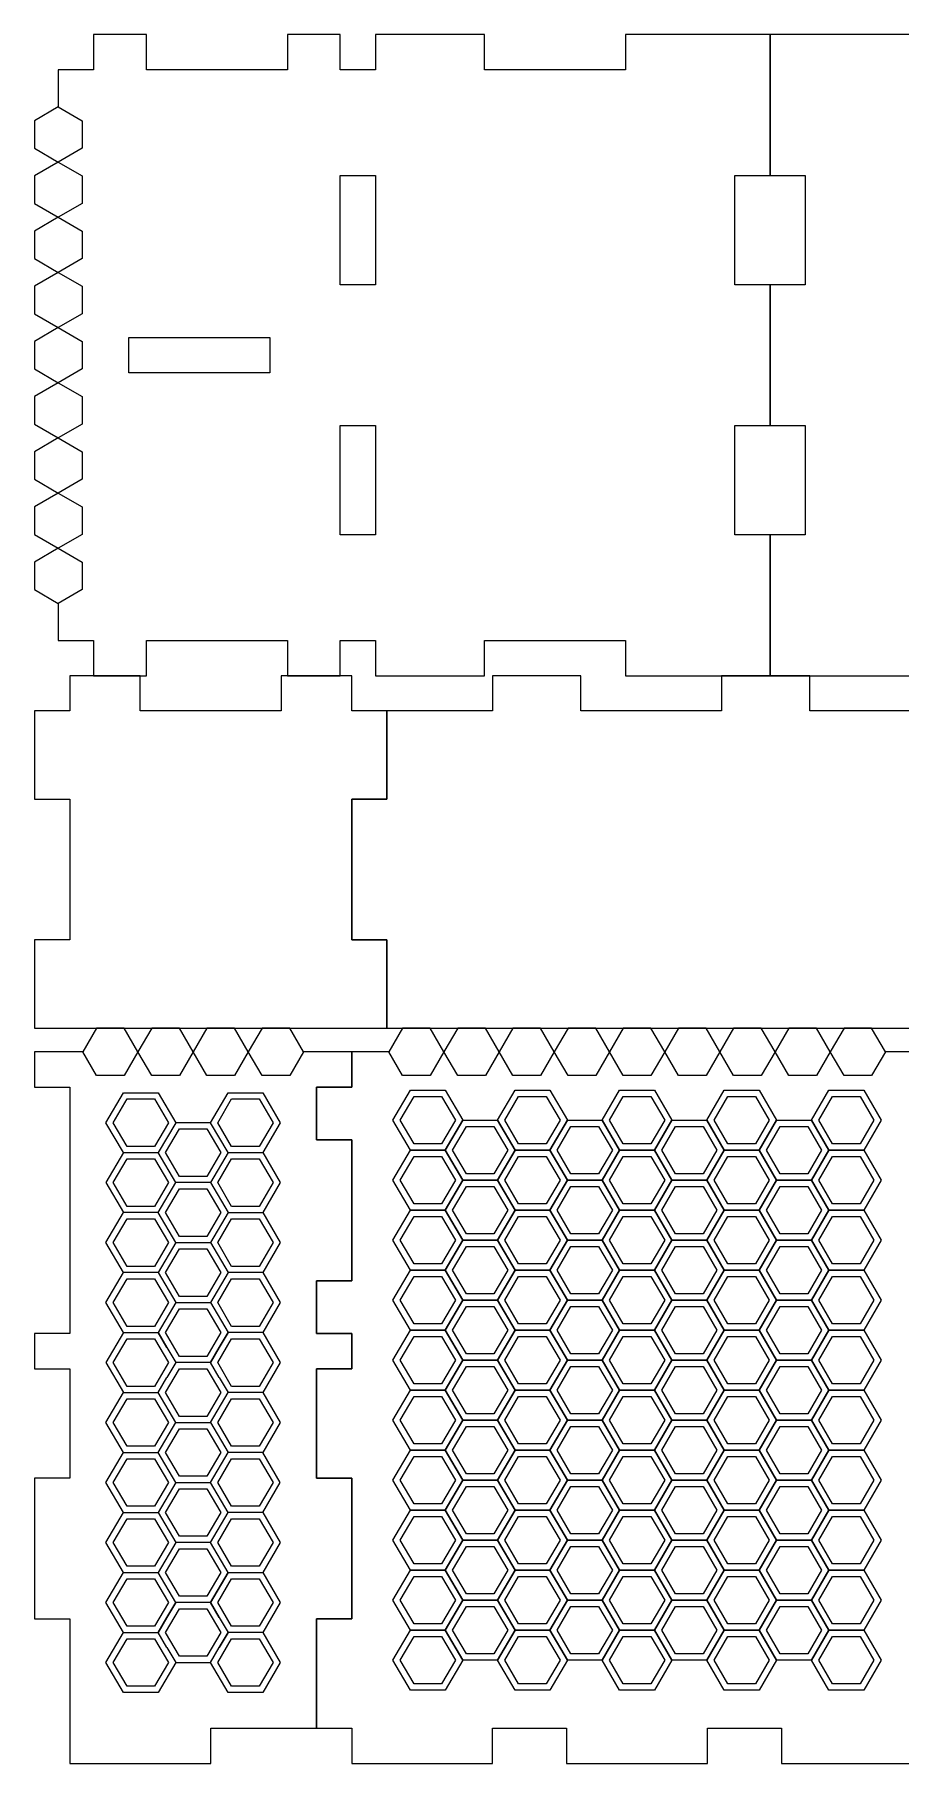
# Model space of a CAD drawing. Extents: x 1003 to 2399, y 479 to 1221.
# Drawn here: x 1003 to 1351, y 498 to 1193 of the extents above; entities that cross this region are included whole.
import ezdxf

# ---------------------------------------------------------------- set-up
doc = ezdxf.new("R2010")
doc.units = 0
doc.layers.add('A0127_Printing', color=7, linetype='CONTINUOUS')

msp = doc.modelspace()

# ---------------------------------------------------------------- linework, layer by layer
at = {"layer": 'A0127_Printing', "color": 1}
for points in [[(1047.493974, 1193.12397), (1026.233974, 1193.12397), (1026.233974, 1178.950971), (1012.060975, 1178.950971), (1012.060975, 1164.030971), (1002.514975, 1158.481971), (1002.514975, 1147.383971), (1012.060975, 1141.834971), (1012.060975, 1141.833971), (1002.514975, 1136.285972), (1002.514975, 1125.186972), (1012.060975, 1119.637972), (1012.060975, 1119.637972), (1002.514975, 1114.088972), (1002.514975, 1102.990972), (1012.060975, 1097.441973), (1012.060975, 1097.441973), (1002.514975, 1091.892973), (1002.514975, 1080.794973), (1012.060975, 1075.245973), (1012.060975, 1075.245973), (1002.514975, 1069.697973), (1002.514975, 1058.598974), (1012.060975, 1053.049974), (1012.060975, 1053.049974), (1002.514975, 1047.500974), (1002.514975, 1036.402974), (1012.060975, 1030.853974), (1012.060975, 1030.853974), (1002.514975, 1025.304974), (1002.514975, 1014.206975), (1012.060975, 1008.657975), (1012.060975, 1008.657975), (1002.514975, 1003.108975), (1002.514975, 992.009975), (1012.060975, 986.460975), (1012.060975, 986.460975), (1002.514975, 980.911975), (1002.514975, 969.813976), (1012.060975, 964.264976), (1012.060975, 949.344976), (1026.233974, 949.344976), (1026.233974, 935.171977), (1047.493974, 935.171977), (1047.493974, 949.344976), (1104.186972, 949.344976), (1104.186972, 935.171977), (1125.445972, 935.171977), (1125.445972, 949.344976), (1139.619972, 949.344976), (1139.619972, 935.171977), (1183.55697, 935.171977), (1183.55697, 949.344976), (1240.249969, 949.344976), (1240.249969, 935.171977), (1298.359968, 935.171977), (1298.359968, 991.864975), (1284.186968, 991.864975), (1284.186968, 1035.801974), (1298.359968, 1035.801974), (1298.359968, 1092.494973), (1284.186968, 1092.494973), (1284.186968, 1136.431972), (1298.359968, 1136.431972), (1298.359968, 1193.12497), (1240.249969, 1193.12497), (1240.249969, 1178.951971), (1183.55697, 1178.951971), (1183.55697, 1193.12497), (1139.619972, 1193.12497), (1139.619972, 1178.951971), (1125.445972, 1178.951971), (1125.445972, 1193.12497), (1104.186972, 1193.12497), (1104.186972, 1178.951971), (1047.493974, 1178.951971), (1047.493974, 1193.12497)], [(1139.619972, 1092.493973), (1125.446972, 1092.493973), (1125.446972, 1136.430972), (1139.619972, 1136.430972)], [(1097.099973, 1057.058974), (1040.406974, 1057.058974), (1040.406974, 1071.231973), (1097.099973, 1071.231973)], [(1139.619972, 991.863975), (1125.446972, 991.863975), (1125.446972, 1035.800974), (1139.619972, 1035.800974)], [(1002.515075, 828.871879), (1002.515075, 793.43888), (1144.247071, 793.43888), (1144.247071, 828.871879), (1130.074072, 828.871879), (1130.074072, 885.564878), (1144.247071, 885.564878), (1144.247071, 920.997877), (1130.074072, 920.997877), (1130.074072, 935.170877), (1101.728072, 935.170877), (1101.728072, 920.997877), (1045.035074, 920.997877), (1045.035074, 935.170877), (1016.688075, 935.170877), (1016.688075, 920.997877), (1002.515075, 920.997877), (1002.515075, 885.564878), (1016.688075, 885.564878), (1016.688075, 828.871879)], [(1144.247371, 828.871879), (1144.247371, 793.43888), (1356.845366, 793.43888), (1356.845366, 828.871879), (1371.019366, 828.871879), (1371.019366, 885.564878), (1356.845366, 885.564878), (1356.845366, 920.997877), (1314.326367, 920.997877), (1314.326367, 935.170877), (1278.893368, 935.170877), (1278.893368, 920.997877), (1222.200369, 920.997877), (1222.200369, 935.170877), (1186.76737, 935.170877), (1186.76737, 920.997877), (1144.247371, 920.997877), (1144.247371, 885.564878), (1130.074372, 885.564878), (1130.074372, 828.871879)], [(1130.074072, 769.719981), (1130.074072, 783.89298), (1110.687072, 783.89298), (1105.138072, 793.43898), (1094.040073, 793.43898), (1088.491073, 783.89298), (1082.942073, 793.43898), (1071.844073, 793.43898), (1066.294073, 783.89298), (1060.746073, 793.43898), (1049.647074, 793.43898), (1044.098074, 783.89298), (1038.549074, 793.43898), (1027.451074, 793.43898), (1021.902074, 783.89298), (1002.515075, 783.89298), (1002.515075, 769.719981), (1016.688075, 769.719981), (1016.688075, 670.506983), (1002.515075, 670.506983), (1002.515075, 656.333984), (1016.688075, 656.333984), (1016.688075, 612.396985), (1002.515075, 612.396985), (1002.515075, 555.703986), (1016.688075, 555.703986), (1016.688075, 497.593988), (1073.381073, 497.593988), (1073.381073, 511.766987), (1115.901072, 511.766987), (1115.901072, 555.703986), (1130.074072, 555.703986), (1130.074072, 612.396985), (1115.901072, 612.396985), (1115.901072, 656.333984), (1130.074072, 656.333984), (1130.074072, 670.506983), (1115.901072, 670.506983), (1115.901072, 691.766983), (1130.074072, 691.766983), (1130.074072, 748.459981), (1115.901072, 748.459981), (1115.901072, 769.719981)], [(1166.250371, 765.911981), (1171.799371, 756.365981), (1166.250371, 746.820981), (1155.152371, 746.820981), (1149.603371, 756.365981), (1155.152371, 765.911981)], [(1208.33847, 765.911981), (1213.88747, 756.365981), (1208.33847, 746.820981), (1197.24047, 746.820981), (1191.69147, 756.365981), (1197.24047, 765.911981)], [(1250.426469, 765.911981), (1255.975469, 756.365981), (1250.426469, 746.820981), (1239.328469, 746.820981), (1233.779469, 756.365981), (1239.328469, 765.911981)], [(1292.514568, 765.911981), (1298.063568, 756.365981), (1292.514568, 746.820981), (1281.416568, 746.820981), (1275.867568, 756.365981), (1281.416568, 765.911981)], [(1334.602767, 765.911981), (1340.151766, 756.365981), (1334.602767, 746.820981), (1323.504767, 746.820981), (1317.955767, 756.365981), (1323.504767, 765.911981)], [(1034.152474, 755.375081), (1039.701474, 764.921081), (1050.799474, 764.921081), (1056.348474, 755.375081), (1050.799474, 745.829081), (1039.701474, 745.829081)], [(1098.436873, 755.375081), (1092.887873, 745.829081), (1081.789873, 745.829081), (1076.240873, 755.375081), (1081.789873, 764.921081), (1092.887873, 764.921081)], [(1071.843773, 752.854081), (1077.392773, 743.308081), (1071.843773, 733.763082), (1060.745773, 733.763082), (1055.196774, 743.308081), (1060.745773, 752.854081)], [(1187.29437, 753.845481), (1192.84337, 744.299481), (1187.29437, 734.754482), (1176.196371, 734.754482), (1170.647371, 744.299481), (1176.196371, 753.845481)], [(1229.382569, 753.845481), (1234.931569, 744.299481), (1229.382569, 734.754482), (1218.28457, 734.754482), (1212.73557, 744.299481), (1218.28457, 753.845481)], [(1271.470568, 753.845481), (1277.019568, 744.299481), (1271.470568, 734.754482), (1260.372568, 734.754482), (1254.823569, 744.299481), (1260.372568, 753.845481)], [(1313.558667, 753.845481), (1319.107667, 744.299481), (1313.558667, 734.754482), (1302.460667, 734.754482), (1296.911668, 744.299481), (1302.460667, 753.845481)], [(1034.152474, 731.242082), (1039.701474, 740.788081), (1050.799474, 740.788081), (1056.348474, 731.242082), (1050.799474, 721.696082), (1039.701474, 721.696082)], [(1098.436873, 731.242082), (1092.887873, 721.696082), (1081.789873, 721.696082), (1076.240873, 731.242082), (1081.789873, 740.788081), (1092.887873, 740.788081)], [(1166.250371, 741.779081), (1171.799371, 732.233082), (1166.250371, 722.688082), (1155.152371, 722.688082), (1149.603371, 732.233082), (1155.152371, 741.779081)], [(1208.33847, 741.779081), (1213.88747, 732.233082), (1208.33847, 722.688082), (1197.24047, 722.688082), (1191.69147, 732.233082), (1197.24047, 741.779081)], [(1250.426469, 741.779081), (1255.975469, 732.233082), (1250.426469, 722.688082), (1239.328469, 722.688082), (1233.779469, 732.233082), (1239.328469, 741.779081)], [(1292.514568, 741.779081), (1298.063568, 732.233082), (1292.514568, 722.688082), (1281.416568, 722.688082), (1275.867568, 732.233082), (1281.416568, 741.779081)], [(1334.602767, 741.779081), (1340.151766, 732.233082), (1334.602767, 722.688082), (1323.504767, 722.688082), (1317.955767, 732.233082), (1323.504767, 741.779081)], [(1060.745373, 709.630082), (1055.196374, 719.176082), (1060.745373, 728.721082), (1071.843373, 728.721082), (1077.392373, 719.176082), (1071.843373, 709.630082)], [(1187.29437, 729.712582), (1192.84337, 720.166582), (1187.29437, 710.621582), (1176.196371, 710.621582), (1170.647371, 720.166582), (1176.196371, 729.712582)], [(1229.382569, 729.712582), (1234.931569, 720.166582), (1229.382569, 710.621582), (1218.28457, 710.621582), (1212.73557, 720.166582), (1218.28457, 729.712582)], [(1271.470568, 729.712582), (1277.019568, 720.166582), (1271.470568, 710.621582), (1260.372568, 710.621582), (1254.823569, 720.166582), (1260.372568, 729.712582)], [(1313.558667, 729.712582), (1319.107667, 720.166582), (1313.558667, 710.621582), (1302.460667, 710.621582), (1296.911668, 720.166582), (1302.460667, 729.712582)], [(1034.152474, 707.109182), (1039.701474, 716.655182), (1050.799474, 716.655182), (1056.348474, 707.109182), (1050.799474, 697.563183), (1039.701474, 697.563183)], [(1098.436873, 707.109182), (1092.887873, 697.563183), (1081.789873, 697.563183), (1076.240873, 707.109182), (1081.789873, 716.655182), (1092.887873, 716.655182)], [(1166.250371, 717.646082), (1171.799371, 708.100082), (1166.250371, 698.555083), (1155.152371, 698.555083), (1149.603371, 708.100082), (1155.152371, 717.646082)], [(1208.33847, 717.646082), (1213.88747, 708.100082), (1208.33847, 698.555083), (1197.24047, 698.555083), (1191.69147, 708.100082), (1197.24047, 717.646082)], [(1250.426469, 717.646082), (1255.975469, 708.100082), (1250.426469, 698.555083), (1239.328469, 698.555083), (1233.779469, 708.100082), (1239.328469, 717.646082)], [(1292.514568, 717.646082), (1298.063568, 708.100082), (1292.514568, 698.555083), (1281.416568, 698.555083), (1275.867568, 708.100082), (1281.416568, 717.646082)], [(1334.602767, 717.646082), (1340.151766, 708.100082), (1334.602767, 698.555083), (1323.504767, 698.555083), (1317.955767, 708.100082), (1323.504767, 717.646082)], [(1060.745373, 685.497183), (1055.196374, 695.043183), (1060.745373, 704.588182), (1071.843373, 704.588182), (1077.392373, 695.043183), (1071.843373, 685.497183)], [(1187.29437, 705.579682), (1192.84337, 696.033683), (1187.29437, 686.488683), (1176.196371, 686.488683), (1170.647371, 696.033683), (1176.196371, 705.579682)], [(1229.382569, 705.579682), (1234.931569, 696.033683), (1229.382569, 686.488683), (1218.28457, 686.488683), (1212.73557, 696.033683), (1218.28457, 705.579682)], [(1271.470568, 705.579682), (1277.019568, 696.033683), (1271.470568, 686.488683), (1260.372568, 686.488683), (1254.823569, 696.033683), (1260.372568, 705.579682)], [(1313.558667, 705.579682), (1319.107667, 696.033683), (1313.558667, 686.488683), (1302.460667, 686.488683), (1296.911668, 696.033683), (1302.460667, 705.579682)], [(1034.152474, 682.976283), (1039.701474, 692.522283), (1050.799474, 692.522283), (1056.348474, 682.976283), (1050.799474, 673.430283), (1039.701474, 673.430283)], [(1098.436873, 682.976283), (1092.887873, 673.430283), (1081.789873, 673.430283), (1076.240873, 682.976283), (1081.789873, 692.522283), (1092.887873, 692.522283)], [(1166.250371, 693.513183), (1171.799371, 683.967183), (1166.250371, 674.422183), (1155.152371, 674.422183), (1149.603371, 683.967183), (1155.152371, 693.513183)], [(1208.33847, 693.513183), (1213.88747, 683.967183), (1208.33847, 674.422183), (1197.24047, 674.422183), (1191.69147, 683.967183), (1197.24047, 693.513183)], [(1250.426469, 693.513183), (1255.975469, 683.967183), (1250.426469, 674.422183), (1239.328469, 674.422183), (1233.779469, 683.967183), (1239.328469, 693.513183)], [(1292.514568, 693.513183), (1298.063568, 683.967183), (1292.514568, 674.422183), (1281.416568, 674.422183), (1275.867568, 683.967183), (1281.416568, 693.513183)], [(1334.602767, 693.513183), (1340.151766, 683.967183), (1334.602767, 674.422183), (1323.504767, 674.422183), (1317.955767, 683.967183), (1323.504767, 693.513183)], [(1060.745373, 661.364283), (1055.196374, 670.910283), (1060.745373, 680.455283), (1071.843373, 680.455283), (1077.392373, 670.910283), (1071.843373, 661.364283)], [(1187.29437, 681.446683), (1192.84337, 671.900683), (1187.29437, 662.355683), (1176.196371, 662.355683), (1170.647371, 671.900683), (1176.196371, 681.446683)], [(1229.382569, 681.446683), (1234.931569, 671.900683), (1229.382569, 662.355683), (1218.28457, 662.355683), (1212.73557, 671.900683), (1218.28457, 681.446683)], [(1271.470568, 681.446683), (1277.019568, 671.900683), (1271.470568, 662.355683), (1260.372568, 662.355683), (1254.823569, 671.900683), (1260.372568, 681.446683)], [(1313.558667, 681.446683), (1319.107667, 671.900683), (1313.558667, 662.355683), (1302.460667, 662.355683), (1296.911668, 671.900683), (1302.460667, 681.446683)], [(1034.152474, 658.843284), (1039.701474, 668.389283), (1050.799474, 668.389283), (1056.348474, 658.843284), (1050.799474, 649.297284), (1039.701474, 649.297284)], [(1098.436873, 658.843284), (1092.887873, 649.297284), (1081.789873, 649.297284), (1076.240873, 658.843284), (1081.789873, 668.389283), (1092.887873, 668.389283)], [(1166.250371, 669.380283), (1171.799371, 659.834284), (1166.250371, 650.289284), (1155.152371, 650.289284), (1149.603371, 659.834284), (1155.152371, 669.380283)], [(1208.33847, 669.380283), (1213.88747, 659.834284), (1208.33847, 650.289284), (1197.24047, 650.289284), (1191.69147, 659.834284), (1197.24047, 669.380283)], [(1250.426469, 669.380283), (1255.975469, 659.834284), (1250.426469, 650.289284), (1239.328469, 650.289284), (1233.779469, 659.834284), (1239.328469, 669.380283)], [(1292.514568, 669.380283), (1298.063568, 659.834284), (1292.514568, 650.289284), (1281.416568, 650.289284), (1275.867568, 659.834284), (1281.416568, 669.380283)], [(1334.602767, 669.380283), (1340.151766, 659.834284), (1334.602767, 650.289284), (1323.504767, 650.289284), (1317.955767, 659.834284), (1323.504767, 669.380283)], [(1060.745373, 637.231284), (1055.196374, 646.777284), (1060.745373, 656.322284), (1071.843373, 656.322284), (1077.392373, 646.777284), (1071.843373, 637.231284)], [(1187.29437, 657.313784), (1192.84337, 647.767784), (1187.29437, 638.222784), (1176.196371, 638.222784), (1170.647371, 647.767784), (1176.196371, 657.313784)], [(1229.382569, 657.313784), (1234.931569, 647.767784), (1229.382569, 638.222784), (1218.28457, 638.222784), (1212.73557, 647.767784), (1218.28457, 657.313784)], [(1271.470568, 657.313784), (1277.019568, 647.767784), (1271.470568, 638.222784), (1260.372568, 638.222784), (1254.823569, 647.767784), (1260.372568, 657.313784)], [(1313.558667, 657.313784), (1319.107667, 647.767784), (1313.558667, 638.222784), (1302.460667, 638.222784), (1296.911668, 647.767784), (1302.460667, 657.313784)], [(1034.152474, 634.710384), (1039.701474, 644.256384), (1050.799474, 644.256384), (1056.348474, 634.710384), (1050.799474, 625.164384), (1039.701474, 625.164384)], [(1098.436873, 634.710384), (1092.887873, 625.164384), (1081.789873, 625.164384), (1076.240873, 634.710384), (1081.789873, 644.256384), (1092.887873, 644.256384)], [(1166.250371, 645.247384), (1171.799371, 635.701384), (1166.250371, 626.156384), (1155.152371, 626.156384), (1149.603371, 635.701384), (1155.152371, 645.247384)], [(1208.33847, 645.247384), (1213.88747, 635.701384), (1208.33847, 626.156384), (1197.24047, 626.156384), (1191.69147, 635.701384), (1197.24047, 645.247384)], [(1250.426469, 645.247384), (1255.975469, 635.701384), (1250.426469, 626.156384), (1239.328469, 626.156384), (1233.779469, 635.701384), (1239.328469, 645.247384)], [(1292.514568, 645.247384), (1298.063568, 635.701384), (1292.514568, 626.156384), (1281.416568, 626.156384), (1275.867568, 635.701384), (1281.416568, 645.247384)], [(1334.602767, 645.247384), (1340.151766, 635.701384), (1334.602767, 626.156384), (1323.504767, 626.156384), (1317.955767, 635.701384), (1323.504767, 645.247384)], [(1187.29437, 633.180884), (1192.84337, 623.634884), (1187.29437, 614.089885), (1176.196371, 614.089885), (1170.647371, 623.634884), (1176.196371, 633.180884)], [(1229.382569, 633.180884), (1234.931569, 623.634884), (1229.382569, 614.089885), (1218.28457, 614.089885), (1212.73557, 623.634884), (1218.28457, 633.180884)], [(1271.470568, 633.180884), (1277.019568, 623.634884), (1271.470568, 614.089885), (1260.372568, 614.089885), (1254.823569, 623.634884), (1260.372568, 633.180884)], [(1313.558667, 633.180884), (1319.107667, 623.634884), (1313.558667, 614.089885), (1302.460667, 614.089885), (1296.911668, 623.634884), (1302.460667, 633.180884)], [(1060.745373, 613.098385), (1055.196374, 622.644384), (1060.745373, 632.189384), (1071.843373, 632.189384), (1077.392373, 622.644384), (1071.843373, 613.098385)], [(1034.152474, 610.577485), (1039.701474, 620.123484), (1050.799474, 620.123484), (1056.348474, 610.577485), (1050.799474, 601.031485), (1039.701474, 601.031485)], [(1098.436873, 610.577485), (1092.887873, 601.031485), (1081.789873, 601.031485), (1076.240873, 610.577485), (1081.789873, 620.123484), (1092.887873, 620.123484)], [(1166.250371, 621.114384), (1171.799371, 611.568385), (1166.250371, 602.023385), (1155.152371, 602.023385), (1149.603371, 611.568385), (1155.152371, 621.114384)], [(1208.33847, 621.114384), (1213.88747, 611.568385), (1208.33847, 602.023385), (1197.24047, 602.023385), (1191.69147, 611.568385), (1197.24047, 621.114384)], [(1250.426469, 621.114384), (1255.975469, 611.568385), (1250.426469, 602.023385), (1239.328469, 602.023385), (1233.779469, 611.568385), (1239.328469, 621.114384)], [(1292.514568, 621.114384), (1298.063568, 611.568385), (1292.514568, 602.023385), (1281.416568, 602.023385), (1275.867568, 611.568385), (1281.416568, 621.114384)], [(1334.602767, 621.114384), (1340.151766, 611.568385), (1334.602767, 602.023385), (1323.504767, 602.023385), (1317.955767, 611.568385), (1323.504767, 621.114384)], [(1060.745373, 588.965485), (1055.196374, 598.511485), (1060.745373, 608.056485), (1071.843373, 608.056485), (1077.392373, 598.511485), (1071.843373, 588.965485)], [(1187.29437, 609.047985), (1192.84337, 599.501985), (1187.29437, 589.956985), (1176.196371, 589.956985), (1170.647371, 599.501985), (1176.196371, 609.047985)], [(1229.382569, 609.047985), (1234.931569, 599.501985), (1229.382569, 589.956985), (1218.28457, 589.956985), (1212.73557, 599.501985), (1218.28457, 609.047985)], [(1271.470568, 609.047985), (1277.019568, 599.501985), (1271.470568, 589.956985), (1260.372568, 589.956985), (1254.823569, 599.501985), (1260.372568, 609.047985)], [(1313.558667, 609.047985), (1319.107667, 599.501985), (1313.558667, 589.956985), (1302.460667, 589.956985), (1296.911668, 599.501985), (1302.460667, 609.047985)], [(1034.152474, 586.444585), (1039.701474, 595.990585), (1050.799474, 595.990585), (1056.348474, 586.444585), (1050.799474, 576.898586), (1039.701474, 576.898586)], [(1098.436873, 586.444585), (1092.887873, 576.898586), (1081.789873, 576.898586), (1076.240873, 586.444585), (1081.789873, 595.990585), (1092.887873, 595.990585)], [(1166.250371, 596.981485), (1171.799371, 587.435485), (1166.250371, 577.890486), (1155.152371, 577.890486), (1149.603371, 587.435485), (1155.152371, 596.981485)], [(1208.33847, 596.981485), (1213.88747, 587.435485), (1208.33847, 577.890486), (1197.24047, 577.890486), (1191.69147, 587.435485), (1197.24047, 596.981485)], [(1250.426469, 596.981485), (1255.975469, 587.435485), (1250.426469, 577.890486), (1239.328469, 577.890486), (1233.779469, 587.435485), (1239.328469, 596.981485)], [(1292.514568, 596.981485), (1298.063568, 587.435485), (1292.514568, 577.890486), (1281.416568, 577.890486), (1275.867568, 587.435485), (1281.416568, 596.981485)], [(1334.602767, 596.981485), (1340.151766, 587.435485), (1334.602767, 577.890486), (1323.504767, 577.890486), (1317.955767, 587.435485), (1323.504767, 596.981485)], [(1187.29437, 584.914985), (1192.84337, 575.368986), (1187.29437, 565.823986), (1176.196371, 565.823986), (1170.647371, 575.368986), (1176.196371, 584.914985)], [(1229.382569, 584.914985), (1234.931569, 575.368986), (1229.382569, 565.823986), (1218.28457, 565.823986), (1212.73557, 575.368986), (1218.28457, 584.914985)], [(1271.470568, 584.914985), (1277.019568, 575.368986), (1271.470568, 565.823986), (1260.372568, 565.823986), (1254.823569, 575.368986), (1260.372568, 584.914985)], [(1313.558667, 584.914985), (1319.107667, 575.368986), (1313.558667, 565.823986), (1302.460667, 565.823986), (1296.911668, 575.368986), (1302.460667, 584.914985)], [(1060.745373, 583.923685), (1071.843373, 583.923685), (1077.392373, 574.377686), (1071.843373, 564.832686), (1060.745373, 564.832686), (1055.196374, 574.377686)], [(1034.152474, 562.311586), (1039.701474, 571.857586), (1050.799474, 571.857586), (1056.348474, 562.311586), (1050.799474, 552.765586), (1039.701474, 552.765586)], [(1098.436873, 562.311586), (1092.887873, 552.765586), (1081.789873, 552.765586), (1076.240873, 562.311586), (1081.789873, 571.857586), (1092.887873, 571.857586)], [(1166.250371, 572.848586), (1171.799371, 563.302586), (1166.250371, 553.757586), (1155.152371, 553.757586), (1149.603371, 563.302586), (1155.152371, 572.848586)], [(1208.33847, 572.848586), (1213.88747, 563.302586), (1208.33847, 553.757586), (1197.24047, 553.757586), (1191.69147, 563.302586), (1197.24047, 572.848586)], [(1250.426469, 572.848586), (1255.975469, 563.302586), (1250.426469, 553.757586), (1239.328469, 553.757586), (1233.779469, 563.302586), (1239.328469, 572.848586)], [(1292.514568, 572.848586), (1298.063568, 563.302586), (1292.514568, 553.757586), (1281.416568, 553.757586), (1275.867568, 563.302586), (1281.416568, 572.848586)], [(1334.602767, 572.848586), (1340.151766, 563.302586), (1334.602767, 553.757586), (1323.504767, 553.757586), (1317.955767, 563.302586), (1323.504767, 572.848586)], [(1060.745373, 540.699586), (1055.196374, 550.245586), (1060.745373, 559.790586), (1071.843373, 559.790586), (1077.392373, 550.245586), (1071.843373, 540.699586)], [(1187.29437, 560.782086), (1192.84337, 551.236086), (1187.29437, 541.691086), (1176.196371, 541.691086), (1170.647371, 551.236086), (1176.196371, 560.782086)], [(1229.382569, 560.782086), (1234.931569, 551.236086), (1229.382569, 541.691086), (1218.28457, 541.691086), (1212.73557, 551.236086), (1218.28457, 560.782086)], [(1271.470568, 560.782086), (1277.019568, 551.236086), (1271.470568, 541.691086), (1260.372568, 541.691086), (1254.823569, 551.236086), (1260.372568, 560.782086)], [(1313.558667, 560.782086), (1319.107667, 551.236086), (1313.558667, 541.691086), (1302.460667, 541.691086), (1296.911668, 551.236086), (1302.460667, 560.782086)], [(1034.152474, 538.178687), (1039.701474, 547.724686), (1050.799474, 547.724686), (1056.348474, 538.178687), (1050.799474, 528.632687), (1039.701474, 528.632687)], [(1076.240573, 538.178687), (1081.789573, 547.724686), (1092.887573, 547.724686), (1098.436573, 538.178687), (1092.887573, 528.632687), (1081.789573, 528.632687)], [(1166.250371, 548.715686), (1171.799371, 539.169687), (1166.250371, 529.624687), (1155.152371, 529.624687), (1149.603371, 539.169687), (1155.152371, 548.715686)], [(1208.33847, 548.715686), (1213.88747, 539.169687), (1208.33847, 529.624687), (1197.24047, 529.624687), (1191.69147, 539.169687), (1197.24047, 548.715686)], [(1250.426469, 548.715686), (1255.975469, 539.169687), (1250.426469, 529.624687), (1239.328469, 529.624687), (1233.779469, 539.169687), (1239.328469, 548.715686)], [(1292.514568, 548.715686), (1298.063568, 539.169687), (1292.514568, 529.624687), (1281.416568, 529.624687), (1275.867568, 539.169687), (1281.416568, 548.715686)], [(1334.602767, 548.715686), (1340.151766, 539.169687), (1334.602767, 529.624687), (1323.504767, 529.624687), (1317.955767, 539.169687), (1323.504767, 548.715686)]]:
    msp.add_lwpolyline(points, close=True, dxfattribs=at)
for points in [[(1356.469966, 1193.12297), (1298.359968, 1193.12297), (1298.359968, 1136.429972), (1312.532967, 1136.429972), (1312.532967, 1092.492973), (1298.359968, 1092.492973), (1298.359968, 1035.799974), (1312.532967, 1035.799974), (1312.532967, 991.862975), (1298.359968, 991.862975), (1298.359968, 935.169977), (1356.469966, 935.169977)], [(1359.680566, 783.89318), (1344.760566, 783.89318), (1339.211567, 793.43918), (1328.113567, 793.43918), (1322.564567, 783.89318), (1317.015567, 793.43918), (1305.916567, 793.43918), (1300.367567, 783.89318), (1294.818568, 793.43918), (1283.720568, 793.43918), (1278.171568, 783.89318), (1272.622568, 793.43918), (1261.524568, 793.43918), (1255.975569, 783.89318), (1250.426569, 793.43918), (1239.327569, 793.43918), (1233.779569, 783.89318), (1228.230569, 793.43918), (1217.13157, 793.43918), (1211.58257, 783.89318), (1206.03357, 793.43918), (1194.93557, 793.43918), (1189.38657, 783.89318), (1183.83757, 793.43918), (1172.739571, 793.43918), (1167.190571, 783.89318), (1161.641571, 793.43918), (1150.542571, 793.43918), (1144.993571, 783.89318), (1130.073572, 783.89318), (1130.073572, 769.720181), (1115.900572, 769.720181), (1115.900572, 748.460181), (1130.073572, 748.460181), (1130.073572, 691.767183), (1115.900572, 691.767183), (1115.900572, 670.507183), (1130.073572, 670.507183), (1130.073572, 656.334184), (1115.900572, 656.334184), (1115.900572, 612.397185), (1130.073572, 612.397185), (1130.073572, 555.704186), (1115.900572, 555.704186), (1115.900572, 511.767187), (1130.073572, 511.767187), (1130.073572, 497.594188), (1186.76657, 497.594188), (1186.76657, 511.767187), (1216.53057, 511.767187), (1216.53057, 497.594188), (1273.223568, 497.594188), (1273.223568, 511.767187), (1302.987567, 511.767187), (1302.987567, 497.594188), (1359.680566, 497.594188)]]:
    msp.add_lwpolyline(points, dxfattribs=at)
at = {"layer": 'A0127_Printing', "color": 4}
for points in [[(1012.060575, 1164.030771), (1021.606574, 1158.481771), (1021.606574, 1147.383771), (1012.060575, 1141.834771)], [(1012.060575, 1141.834471), (1021.606574, 1136.285472), (1021.606574, 1125.187472), (1012.060575, 1119.638472)], [(1012.060575, 1119.638172), (1021.606574, 1114.089172), (1021.606574, 1102.991172), (1012.060575, 1097.442173)], [(1012.060575, 1097.441873), (1021.606574, 1091.892873), (1021.606574, 1080.794873), (1012.060575, 1075.245873)], [(1012.060575, 1075.245573), (1021.606574, 1069.696573), (1021.606574, 1058.598574), (1012.060575, 1053.049574)], [(1012.060575, 1053.049274), (1021.606574, 1047.500274), (1021.606574, 1036.402274), (1012.060575, 1030.853274)], [(1012.060575, 1030.852874), (1021.606574, 1025.303874), (1021.606574, 1014.205875), (1012.060575, 1008.656875)], [(1012.060575, 1008.656675), (1021.606574, 1003.107675), (1021.606574, 992.009675), (1012.060575, 986.460675)], [(1012.060575, 986.460275), (1021.606574, 980.911275), (1021.606574, 969.813276), (1012.060575, 964.264276)], [(1044.098274, 783.89318), (1038.549274, 774.347181), (1027.451274, 774.347181), (1021.902274, 783.89318)], [(1066.294573, 783.89318), (1060.745573, 774.347181), (1049.647574, 774.347181), (1044.098574, 783.89318)], [(1088.490773, 783.89318), (1082.941773, 774.347181), (1071.843773, 774.347181), (1066.294773, 783.89318)], [(1110.687072, 783.89318), (1105.138072, 774.347181), (1094.040073, 774.347181), (1088.491073, 783.89318)], [(1167.190271, 783.89318), (1161.641271, 774.347181), (1150.543271, 774.347181), (1144.994271, 783.89318)], [(1189.38657, 783.89318), (1183.83757, 774.347181), (1172.739571, 774.347181), (1167.190571, 783.89318)], [(1211.58287, 783.89318), (1206.03387, 774.347181), (1194.93587, 774.347181), (1189.38687, 783.89318)], [(1233.779169, 783.89318), (1228.230169, 774.347181), (1217.13217, 774.347181), (1211.58317, 783.89318)], [(1255.975469, 783.89318), (1250.426469, 774.347181), (1239.328469, 774.347181), (1233.779469, 783.89318)], [(1278.171768, 783.89318), (1272.622768, 774.347181), (1261.524768, 774.347181), (1255.975769, 783.89318)], [(1300.367967, 783.89318), (1294.818968, 774.347181), (1283.720968, 774.347181), (1278.171968, 783.89318)], [(1322.564267, 783.89318), (1317.015267, 774.347181), (1305.917267, 774.347181), (1300.368267, 783.89318)], [(1344.760566, 783.89318), (1339.211567, 774.347181), (1328.113567, 774.347181), (1322.564567, 783.89318)], [(1038.235974, 743.308581), (1031.220974, 755.374581), (1038.235974, 767.441581), (1052.264974, 767.441581), (1059.279974, 755.374581)], [(1073.309373, 755.375081), (1080.324373, 767.441081), (1094.353373, 767.441081), (1101.368372, 755.375081), (1094.353373, 743.309081)], [(1059.279874, 755.375081), (1052.264874, 743.309081)], [(1073.309373, 755.375081), (1059.279374, 755.375081)], [(1080.323973, 743.308581), (1073.308973, 755.374581)], [(1038.235974, 743.308581), (1031.220974, 731.242582), (1038.235974, 719.175582)], [(1038.235974, 743.308581), (1052.264974, 743.308581)], [(1059.279874, 731.242082), (1052.264874, 743.308081)], [(1080.323973, 743.308581), (1073.308973, 731.242582)], [(1080.323973, 743.308581), (1094.353973, 743.308581)], [(1094.353473, 743.308581), (1101.368472, 731.242582), (1094.353473, 719.175582)], [(1052.265374, 719.175682), (1059.280374, 731.241682)], [(1073.309373, 731.242082), (1059.279374, 731.242082)], [(1073.309373, 731.242082), (1080.324373, 719.176082)], [(1038.235974, 695.042683), (1031.220974, 707.108682), (1038.235974, 719.175682)], [(1052.265374, 719.175682), (1038.236374, 719.175682)], [(1059.279874, 707.109182), (1052.264874, 719.175182)], [(1080.323973, 719.175682), (1073.308973, 707.109682)], [(1080.323973, 719.175682), (1094.353973, 719.175682)], [(1094.353473, 719.175682), (1101.368472, 707.109682), (1094.353473, 695.042683)], [(1059.279874, 707.109182), (1052.264874, 695.043183)], [(1059.279874, 707.109182), (1073.309873, 707.109182)], [(1073.309373, 707.109182), (1080.324373, 695.043183)], [(1038.235974, 670.909883), (1031.220974, 682.975883), (1038.235974, 695.042883)], [(1052.265374, 695.042683), (1038.236374, 695.042683)], [(1052.265374, 695.042683), (1059.280374, 682.976683)], [(1080.323973, 695.042683), (1073.308973, 682.976683)], [(1094.353473, 695.042683), (1080.323473, 695.042683)], [(1094.353473, 695.042683), (1101.368472, 682.976683), (1094.353473, 670.909683)], [(1059.279874, 682.976283), (1052.264874, 670.910283)], [(1059.279874, 682.976283), (1052.264874, 670.910283)], [(1059.279874, 682.976283), (1073.309873, 682.976283)], [(1073.309373, 682.976283), (1080.324373, 670.910283)], [(1073.309373, 682.976283), (1080.324373, 670.910283)], [(1038.235974, 670.909883), (1031.220974, 658.842884), (1038.235974, 646.776884)], [(1038.235974, 670.909883), (1052.264974, 670.909883)], [(1052.265374, 670.909783), (1055.772374, 664.876783)], [(1055.772674, 664.876583), (1052.265674, 670.909583)], [(1076.816673, 664.876583), (1080.323673, 670.909583)], [(1080.323973, 670.909783), (1080.323973, 670.909783), (1076.816973, 664.876783)], [(1094.353473, 670.909883), (1080.323473, 670.909883)], [(1094.353473, 670.909883), (1101.368472, 658.842884), (1094.353473, 646.776884)], [(1055.772674, 664.876583), (1059.279674, 658.843584)], [(1055.772674, 664.876583), (1059.279674, 658.843584)], [(1073.309373, 658.843384), (1076.816373, 664.876383)], [(1076.816673, 664.876583), (1073.309673, 658.843584)], [(1059.279874, 658.843384), (1055.772874, 652.810384)], [(1059.279874, 658.843384), (1059.279874, 658.843384), (1055.772874, 652.810384)], [(1073.309373, 658.843384), (1059.279374, 658.843384)], [(1076.816673, 652.810084), (1073.309673, 658.843084)], [(1076.816673, 652.810084), (1073.309673, 658.843084), (1073.309673, 658.843084)], [(1052.265374, 646.776884), (1055.772374, 652.809884)], [(1052.265374, 646.776884), (1055.772374, 652.809884)], [(1076.816673, 652.810084), (1080.323673, 646.777084)], [(1076.816673, 652.810084), (1080.323673, 646.777084)], [(1038.235974, 622.643984), (1031.220974, 634.709984), (1038.235974, 646.776984)], [(1038.235974, 646.776884), (1052.264974, 646.776884)], [(1059.279874, 634.710384), (1052.264874, 646.776384), (1052.264874, 646.776384)], [(1059.279874, 634.710384), (1052.264874, 646.776384)], [(1073.309373, 634.710384), (1080.324373, 646.776384), (1080.324373, 646.776384)], [(1073.309373, 634.710384), (1080.324373, 646.776384)], [(1094.353473, 646.776884), (1080.323473, 646.776884)], [(1094.353473, 646.776884), (1101.368472, 634.710884), (1094.353473, 622.643884)], [(1052.265374, 622.643984), (1059.280374, 634.709984)], [(1059.279874, 634.710384), (1073.309873, 634.710384)], [(1073.309373, 634.710384), (1080.324373, 622.644384)], [(1038.235974, 598.510985), (1031.220974, 610.576985), (1038.235974, 622.643984)], [(1038.235974, 622.643984), (1052.264974, 622.643984)], [(1059.279874, 610.577485), (1052.264874, 622.643484)], [(1073.309373, 610.577485), (1080.324373, 622.643484)], [(1094.353473, 622.643984), (1080.323473, 622.643984)], [(1094.353473, 598.510985), (1101.368472, 610.576985), (1094.353473, 622.643984)], [(1059.279874, 610.577485), (1052.264874, 598.511485)], [(1059.279874, 610.577485), (1073.309873, 610.577485)], [(1080.323973, 598.510985), (1073.308973, 610.576985)], [(1038.235974, 574.378086), (1031.220974, 586.444085), (1038.235974, 598.511085)], [(1038.235974, 598.510985), (1052.264974, 598.510985)], [(1052.265374, 598.510985), (1059.280374, 586.444985)], [(1073.309373, 586.444585), (1080.324373, 598.510585)], [(1094.353473, 598.510985), (1080.323473, 598.510985)], [(1094.353473, 598.510985), (1101.368472, 586.444985), (1094.353473, 574.377986)], [(1059.279874, 586.444585), (1052.264874, 574.378586)], [(1073.309373, 586.444585), (1059.279374, 586.444585)], [(1080.323973, 574.378086), (1073.308973, 586.444085)], [(1038.235974, 550.245186), (1031.220974, 562.311186), (1038.235974, 574.378186)], [(1038.235974, 574.378086), (1052.264974, 574.378086)], [(1059.279874, 562.311686), (1052.264874, 574.377686)], [(1059.279874, 562.311586), (1052.264874, 574.377586)], [(1080.323973, 574.378086), (1073.308973, 562.312086)], [(1073.309373, 562.311686), (1080.324373, 574.377686)], [(1080.323973, 574.378086), (1094.353973, 574.378086)], [(1094.353473, 574.378086), (1101.368472, 562.312086), (1094.353473, 550.245086)], [(1055.772674, 556.278386), (1059.279674, 562.311386)], [(1059.279874, 562.311586), (1059.279874, 562.311586), (1055.772874, 556.278586)], [(1073.309373, 562.311686), (1059.279374, 562.311686)], [(1073.309373, 562.311686), (1073.309373, 562.311686), (1076.816373, 556.278586)], [(1076.816673, 556.278386), (1073.309673, 562.311386)], [(1055.772674, 544.211986), (1059.279674, 538.178987), (1052.265674, 526.111987), (1038.235674, 526.111987), (1031.221674, 538.178987), (1038.235674, 550.244986)], [(1038.235974, 550.245186), (1052.264974, 550.245186)], [(1052.265374, 550.245186), (1055.772374, 556.278186)], [(1055.772674, 556.278386), (1052.265674, 550.245386)], [(1055.772674, 544.211986), (1052.265674, 550.244986), (1052.265674, 550.244986)], [(1055.772674, 544.211986), (1052.265674, 550.244986)], [(1094.353473, 550.245186), (1101.368472, 538.178187), (1094.353473, 526.112187), (1080.323473, 526.112187), (1073.309473, 538.178187), (1076.816473, 544.212186)], [(1076.816673, 556.278386), (1080.323673, 550.245386)], [(1076.816673, 556.278386), (1080.323673, 550.245386)], [(1076.816673, 544.211986), (1080.323673, 550.244986)], [(1080.323973, 550.245186), (1080.323973, 550.245186), (1076.816973, 544.212186)], [(1094.353473, 550.245186), (1080.323473, 550.245186)], [(1055.772674, 544.211986), (1059.279674, 538.178987), (1073.309673, 538.178987), (1076.816673, 544.211986)]]:
    msp.add_lwpolyline(points, dxfattribs=at)
for points in [[(1146.671871, 756.366381), (1153.686871, 768.432381), (1167.715871, 768.432381), (1174.730871, 756.366381), (1167.715871, 744.300381), (1153.686871, 744.300381)], [(1188.75987, 756.366381), (1195.77487, 768.432381), (1209.80387, 768.432381), (1216.81887, 756.366381), (1209.80387, 744.300381), (1195.77487, 744.300381)], [(1230.847969, 756.366381), (1237.862969, 768.432381), (1251.891969, 768.432381), (1258.906969, 756.366381), (1251.891969, 744.300381), (1237.862969, 744.300381)], [(1272.935968, 756.366381), (1279.950968, 768.432381), (1293.979968, 768.432381), (1300.994967, 756.366381), (1293.979968, 744.300381), (1279.950968, 744.300381)], [(1315.024167, 756.366381), (1322.039167, 768.432381), (1336.068167, 768.432381), (1343.083166, 756.366381), (1336.068167, 744.300381), (1322.039167, 744.300381)], [(1167.715771, 744.299881), (1174.730771, 756.365881), (1188.75977, 756.365881), (1195.77477, 744.299881), (1188.75977, 732.233882), (1174.730771, 732.233882)], [(1209.80397, 744.299881), (1216.81897, 756.365881), (1230.847969, 756.365881), (1237.862969, 744.299881), (1230.847969, 732.233882), (1216.81897, 732.233882)], [(1251.891969, 744.299881), (1258.906969, 756.365881), (1272.935968, 756.365881), (1279.950968, 744.299881), (1272.935968, 732.233882), (1258.906969, 732.233882)], [(1293.980068, 744.299881), (1300.995067, 756.365881), (1315.024067, 756.365881), (1322.039067, 744.299881), (1315.024067, 732.233882), (1300.995067, 732.233882)], [(1146.671871, 732.233482), (1153.686871, 744.299481), (1167.715871, 744.299481), (1174.730871, 732.233482), (1167.715871, 720.167482), (1153.686871, 720.167482)], [(1188.75987, 732.233482), (1195.77487, 744.299481), (1209.80387, 744.299481), (1216.81887, 732.233482), (1209.80387, 720.167482), (1195.77487, 720.167482)], [(1230.847969, 732.233482), (1237.862969, 744.299481), (1251.891969, 744.299481), (1258.906969, 732.233482), (1251.891969, 720.167482), (1237.862969, 720.167482)], [(1272.935968, 732.233482), (1279.950968, 744.299481), (1293.979968, 744.299481), (1300.994967, 732.233482), (1293.979968, 720.167482), (1279.950968, 720.167482)], [(1315.024167, 732.233482), (1322.039167, 744.299481), (1336.068167, 744.299481), (1343.083166, 732.233482), (1336.068167, 720.167482), (1322.039167, 720.167482)], [(1167.715771, 720.166982), (1174.730771, 732.232982), (1188.75977, 732.232982), (1195.77477, 720.166982), (1188.75977, 708.100982), (1174.730771, 708.100982)], [(1209.80397, 720.166982), (1216.81897, 732.232982), (1230.847969, 732.232982), (1237.862969, 720.166982), (1230.847969, 708.100982), (1216.81897, 708.100982)], [(1251.891969, 720.166982), (1258.906969, 732.232982), (1272.935968, 732.232982), (1279.950968, 720.166982), (1272.935968, 708.100982), (1258.906969, 708.100982)], [(1293.980068, 720.166982), (1300.995067, 732.232982), (1315.024067, 732.232982), (1322.039067, 720.166982), (1315.024067, 708.100982), (1300.995067, 708.100982)], [(1146.671871, 708.100482), (1153.686871, 720.167482), (1167.715871, 720.167482), (1174.730871, 708.100482), (1167.715871, 696.034483), (1153.686871, 696.034483)], [(1188.75987, 708.100482), (1195.77487, 720.167482), (1209.80387, 720.167482), (1216.81887, 708.100482), (1209.80387, 696.034483), (1195.77487, 696.034483)], [(1230.847969, 708.100482), (1237.862969, 720.167482), (1251.891969, 720.167482), (1258.906969, 708.100482), (1251.891969, 696.034483), (1237.862969, 696.034483)], [(1272.935968, 708.100482), (1279.950968, 720.167482), (1293.979968, 720.167482), (1300.994967, 708.100482), (1293.979968, 696.034483), (1279.950968, 696.034483)], [(1315.024167, 708.100482), (1322.039167, 720.167482), (1336.068167, 720.167482), (1343.083166, 708.100482), (1336.068167, 696.034483), (1322.039167, 696.034483)], [(1167.715771, 696.034083), (1174.730771, 708.101082), (1188.75977, 708.101082), (1195.77477, 696.034083), (1188.75977, 683.968083), (1174.730771, 683.968083)], [(1209.80397, 696.034083), (1216.81897, 708.101082), (1230.847969, 708.101082), (1237.862969, 696.034083), (1230.847969, 683.968083), (1216.81897, 683.968083)], [(1251.891969, 696.034083), (1258.906969, 708.101082), (1272.935968, 708.101082), (1279.950968, 696.034083), (1272.935968, 683.968083), (1258.906969, 683.968083)], [(1293.980068, 696.034083), (1300.995067, 708.101082), (1315.024067, 708.101082), (1322.039067, 696.034083), (1315.024067, 683.968083), (1300.995067, 683.968083)], [(1146.671871, 683.967683), (1153.686871, 696.033683), (1167.715871, 696.033683), (1174.730871, 683.967683), (1167.715871, 671.901683), (1153.686871, 671.901683)], [(1188.75987, 683.967683), (1195.77487, 696.033683), (1209.80387, 696.033683), (1216.81887, 683.967683), (1209.80387, 671.901683), (1195.77487, 671.901683)], [(1230.847969, 683.967683), (1237.862969, 696.033683), (1251.891969, 696.033683), (1258.906969, 683.967683), (1251.891969, 671.901683), (1237.862969, 671.901683)], [(1272.935968, 683.967683), (1279.950968, 696.033683), (1293.979968, 696.033683), (1300.994967, 683.967683), (1293.979968, 671.901683), (1279.950968, 671.901683)], [(1315.024167, 683.967683), (1322.039167, 696.033683), (1336.068167, 696.033683), (1343.083166, 683.967683), (1336.068167, 671.901683), (1322.039167, 671.901683)], [(1167.715771, 671.901183), (1174.730771, 683.967183), (1188.75977, 683.967183), (1195.77477, 671.901183), (1188.75977, 659.835184), (1174.730771, 659.835184)], [(1209.80397, 671.901183), (1216.81897, 683.967183), (1230.847969, 683.967183), (1237.862969, 671.901183), (1230.847969, 659.835184), (1216.81897, 659.835184)], [(1251.891969, 671.901183), (1258.906969, 683.967183), (1272.935968, 683.967183), (1279.950968, 671.901183), (1272.935968, 659.835184), (1258.906969, 659.835184)], [(1293.980068, 671.901183), (1300.995067, 683.967183), (1315.024067, 683.967183), (1322.039067, 671.901183), (1315.024067, 659.835184), (1300.995067, 659.835184)], [(1052.265374, 670.909883)], [(1080.323973, 670.909883)], [(1146.671871, 659.834684), (1153.686871, 671.900683), (1167.715871, 671.900683), (1174.730871, 659.834684), (1167.715871, 647.768684), (1153.686871, 647.768684)], [(1188.75987, 659.834684), (1195.77487, 671.900683), (1209.80387, 671.900683), (1216.81887, 659.834684), (1209.80387, 647.768684), (1195.77487, 647.768684)], [(1230.847969, 659.834684), (1237.862969, 671.900683), (1251.891969, 671.900683), (1258.906969, 659.834684), (1251.891969, 647.768684), (1237.862969, 647.768684)], [(1272.935968, 659.834684), (1279.950968, 671.900683), (1293.979968, 671.900683), (1300.994967, 659.834684), (1293.979968, 647.768684), (1279.950968, 647.768684)], [(1315.024167, 659.834684), (1322.039167, 671.900683), (1336.068167, 671.900683), (1343.083166, 659.834684), (1336.068167, 647.768684), (1322.039167, 647.768684)], [(1059.279874, 658.843384)], [(1073.309373, 658.843384)], [(1167.715771, 647.768184), (1174.730771, 659.834184), (1188.75977, 659.834184), (1195.77477, 647.768184), (1188.75977, 635.702184), (1174.730771, 635.702184)], [(1209.80397, 647.768184), (1216.81897, 659.834184), (1230.847969, 659.834184), (1237.862969, 647.768184), (1230.847969, 635.702184), (1216.81897, 635.702184)], [(1251.891969, 647.768184), (1258.906969, 659.834184), (1272.935968, 659.834184), (1279.950968, 647.768184), (1272.935968, 635.702184), (1258.906969, 635.702184)], [(1293.980068, 647.768184), (1300.995067, 659.834184), (1315.024067, 659.834184), (1322.039067, 647.768184), (1315.024067, 635.702184), (1300.995067, 635.702184)], [(1146.671871, 635.701784), (1153.686871, 647.767784), (1167.715871, 647.767784), (1174.730871, 635.701784), (1167.715871, 623.635784), (1153.686871, 623.635784)], [(1188.75987, 635.701784), (1195.77487, 647.767784), (1209.80387, 647.767784), (1216.81887, 635.701784), (1209.80387, 623.635784), (1195.77487, 623.635784)], [(1230.847969, 635.701784), (1237.862969, 647.767784), (1251.891969, 647.767784), (1258.906969, 635.701784), (1251.891969, 623.635784), (1237.862969, 623.635784)], [(1272.935968, 635.701784), (1279.950968, 647.767784), (1293.979968, 647.767784), (1300.994967, 635.701784), (1293.979968, 623.635784), (1279.950968, 623.635784)], [(1315.024167, 635.701784), (1322.039167, 647.767784), (1336.068167, 647.767784), (1343.083166, 635.701784), (1336.068167, 623.635784), (1322.039167, 623.635784)], [(1052.265374, 646.776884)], [(1080.323973, 646.776884)], [(1167.715771, 623.635284), (1174.730771, 635.701284), (1188.75977, 635.701284), (1195.77477, 623.635284), (1188.75977, 611.569285), (1174.730771, 611.569285)], [(1209.80397, 623.635284), (1216.81897, 635.701284), (1230.847969, 635.701284), (1237.862969, 623.635284), (1230.847969, 611.569285), (1216.81897, 611.569285)], [(1251.891969, 623.635284), (1258.906969, 635.701284), (1272.935968, 635.701284), (1279.950968, 623.635284), (1272.935968, 611.569285), (1258.906969, 611.569285)], [(1293.980068, 623.635284), (1300.995067, 635.701284), (1315.024067, 635.701284), (1322.039067, 623.635284), (1315.024067, 611.569285), (1300.995067, 611.569285)], [(1146.671871, 611.568785), (1153.686871, 623.634784), (1167.715871, 623.634784), (1174.730871, 611.568785), (1167.715871, 599.502785), (1153.686871, 599.502785)], [(1188.75987, 611.568785), (1195.77487, 623.634784), (1209.80387, 623.634784), (1216.81887, 611.568785), (1209.80387, 599.502785), (1195.77487, 599.502785)], [(1230.847969, 611.568785), (1237.862969, 623.634784), (1251.891969, 623.634784), (1258.906969, 611.568785), (1251.891969, 599.502785), (1237.862969, 599.502785)], [(1272.935968, 611.568785), (1279.950968, 623.634784), (1293.979968, 623.634784), (1300.994967, 611.568785), (1293.979968, 599.502785), (1279.950968, 599.502785)], [(1315.024167, 611.568785), (1322.039167, 623.634784), (1336.068167, 623.634784), (1343.083166, 611.568785), (1336.068167, 599.502785), (1322.039167, 599.502785)], [(1167.715771, 599.502385), (1174.730771, 611.568385), (1188.75977, 611.568385), (1195.77477, 599.502385), (1188.75977, 587.436385), (1174.730771, 587.436385)], [(1209.80397, 599.502385), (1216.81897, 611.568385), (1230.847969, 611.568385), (1237.862969, 599.502385), (1230.847969, 587.436385), (1216.81897, 587.436385)], [(1251.891969, 599.502385), (1258.906969, 611.568385), (1272.935968, 611.568385), (1279.950968, 599.502385), (1272.935968, 587.436385), (1258.906969, 587.436385)], [(1293.980068, 599.502385), (1300.995067, 611.568385), (1315.024067, 611.568385), (1322.039067, 599.502385), (1315.024067, 587.436385), (1300.995067, 587.436385)], [(1146.671871, 587.435885), (1153.686871, 599.502885), (1167.715871, 599.502885), (1174.730871, 587.435885), (1167.715871, 575.369886), (1153.686871, 575.369886)], [(1188.75987, 587.435885), (1195.77487, 599.502885), (1209.80387, 599.502885), (1216.81887, 587.435885), (1209.80387, 575.369886), (1195.77487, 575.369886)], [(1230.847969, 587.435885), (1237.862969, 599.502885), (1251.891969, 599.502885), (1258.906969, 587.435885), (1251.891969, 575.369886), (1237.862969, 575.369886)], [(1272.935968, 587.435885), (1279.950968, 599.502885), (1293.979968, 599.502885), (1300.994967, 587.435885), (1293.979968, 575.369886), (1279.950968, 575.369886)], [(1315.024167, 587.435885), (1322.039167, 599.502885), (1336.068167, 599.502885), (1343.083166, 587.435885), (1336.068167, 575.369886), (1322.039167, 575.369886)], [(1167.715771, 575.369486), (1174.730771, 587.435485), (1188.75977, 587.435485), (1195.77477, 575.369486), (1188.75977, 563.303486), (1174.730771, 563.303486)], [(1209.80397, 575.369486), (1216.81897, 587.435485), (1230.847969, 587.435485), (1237.862969, 575.369486), (1230.847969, 563.303486), (1216.81897, 563.303486)], [(1251.891969, 575.369486), (1258.906969, 587.435485), (1272.935968, 587.435485), (1279.950968, 575.369486), (1272.935968, 563.303486), (1258.906969, 563.303486)], [(1293.980068, 575.369486), (1300.995067, 587.435485), (1315.024067, 587.435485), (1322.039067, 575.369486), (1315.024067, 563.303486), (1300.995067, 563.303486)], [(1146.671871, 563.302986), (1153.686871, 575.368986), (1167.715871, 575.368986), (1174.730871, 563.302986), (1167.715871, 551.236986), (1153.686871, 551.236986)], [(1188.75987, 563.302986), (1195.77487, 575.368986), (1209.80387, 575.368986), (1216.81887, 563.302986), (1209.80387, 551.236986), (1195.77487, 551.236986)], [(1230.847969, 563.302986), (1237.862969, 575.368986), (1251.891969, 575.368986), (1258.906969, 563.302986), (1251.891969, 551.236986), (1237.862969, 551.236986)], [(1272.935968, 563.302986), (1279.950968, 575.368986), (1293.979968, 575.368986), (1300.994967, 563.302986), (1293.979968, 551.236986), (1279.950968, 551.236986)], [(1315.024167, 563.302986), (1322.039167, 575.368986), (1336.068167, 575.368986), (1343.083166, 563.302986), (1336.068167, 551.236986), (1322.039167, 551.236986)], [(1059.279874, 562.311686)], [(1167.715771, 551.236586), (1174.730771, 563.302586), (1188.75977, 563.302586), (1195.77477, 551.236586), (1188.75977, 539.170587), (1174.730771, 539.170587)], [(1209.80397, 551.236586), (1216.81897, 563.302586), (1230.847969, 563.302586), (1237.862969, 551.236586), (1230.847969, 539.170587), (1216.81897, 539.170587)], [(1251.891969, 551.236586), (1258.906969, 563.302586), (1272.935968, 563.302586), (1279.950968, 551.236586), (1272.935968, 539.170587), (1258.906969, 539.170587)], [(1293.980068, 551.236586), (1300.995067, 563.302586), (1315.024067, 563.302586), (1322.039067, 551.236586), (1315.024067, 539.170587), (1300.995067, 539.170587)], [(1052.265374, 550.245186)], [(1080.323973, 550.245186)], [(1146.671871, 539.170087), (1153.686871, 551.236086), (1167.715871, 551.236086), (1174.730871, 539.170087), (1167.715871, 527.104087), (1153.686871, 527.104087)], [(1188.75987, 539.170087), (1195.77487, 551.236086), (1209.80387, 551.236086), (1216.81887, 539.170087), (1209.80387, 527.104087), (1195.77487, 527.104087)], [(1230.847969, 539.170087), (1237.862969, 551.236086), (1251.891969, 551.236086), (1258.906969, 539.170087), (1251.891969, 527.104087), (1237.862969, 527.104087)], [(1272.935968, 539.170087), (1279.950968, 551.236086), (1293.979968, 551.236086), (1300.994967, 539.170087), (1293.979968, 527.104087), (1279.950968, 527.104087)], [(1315.024167, 539.170087), (1322.039167, 551.236086), (1336.068167, 551.236086), (1343.083166, 539.170087), (1336.068167, 527.104087), (1322.039167, 527.104087)]]:
    msp.add_lwpolyline(points, close=True, dxfattribs=at)

doc.saveas('drawing.dxf')
